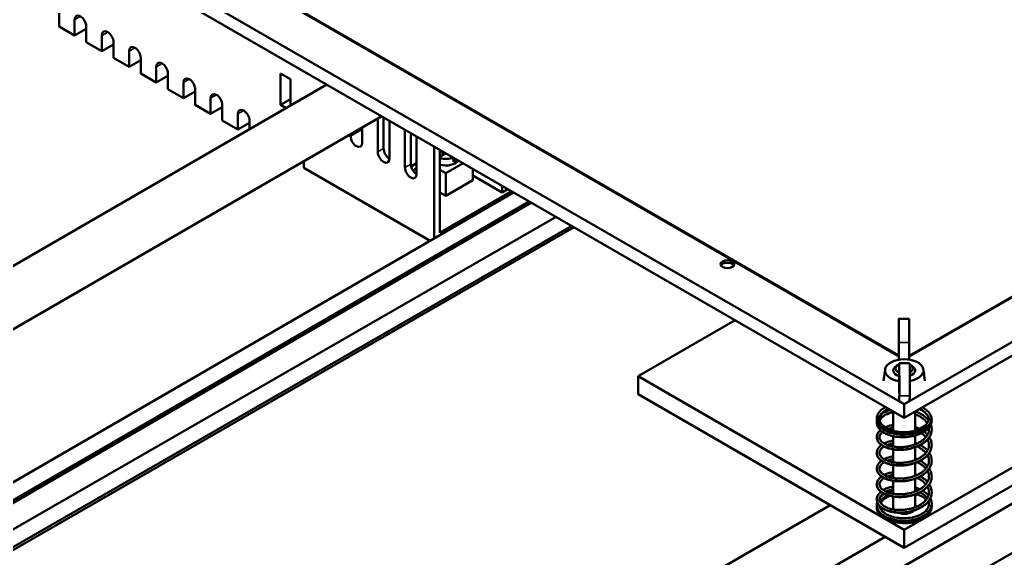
# Model space of a CAD drawing. Header units: millimetres. Extents: x -2015 to 3360, y -4745 to 2376.
# Drawn here: x 1555.1 to 1734.4, y 719.8 to 817.9 of the extents above; entities that cross this region are included whole.
import ezdxf

# ---------------------------------------------------------------- set-up
doc = ezdxf.new("R2010")
doc.units = ezdxf.units.MM
doc.header["$LTSCALE"] = 8
doc.layers.add('Visible (ISO)', color=7, linetype='Continuous', lineweight=50)
doc.layers.add('Visible Narrow (ISO)', color=7, linetype='Continuous', lineweight=35)

msp = doc.modelspace()

# ---------------------------------------------------------------- linework, layer by layer
at = {"layer": 'Visible (ISO)'}
for p, q in [((1491.88, 877.26), (1716.03, 747.85)), ((1506.02, 877.38), (1715.04, 756.71)), ((1506.02, 877.26), (1715.04, 756.58)), ((1491.88, 874.81), (1716.03, 745.4)), ((1716.96, 756.67), (1835.63, 825.18)), ((1716.96, 756.55), (1835.63, 825.06)), ((1562.24, 819.5), (1562.24, 816.64)), ((1565.07, 817.86), (1565.07, 815.01)), ((1562.24, 816.64), (1565.07, 815.01)), ((1565.07, 815.01), (1567.19, 816.23)), ((1567.19, 816.64), (1567.19, 813.78)), ((1716.03, 747.85), (1835.63, 816.89)), ((1570.02, 815.01), (1570.02, 812.15)), ((1716.03, 745.4), (1835.63, 814.44)), ((1567.19, 813.78), (1570.02, 812.15)), ((1570.02, 812.15), (1572.14, 813.37)), ((1572.14, 813.78), (1572.14, 810.92)), ((1572.14, 810.92), (1574.97, 809.29)), ((1574.97, 812.15), (1574.97, 809.29)), ((1577.09, 810.92), (1577.09, 808.07)), ((1574.97, 809.29), (1577.09, 810.51)), ((1579.92, 809.29), (1579.92, 806.43)), ((1577.09, 808.07), (1579.92, 806.43)), ((1579.92, 806.43), (1582.04, 807.66)), ((1582.04, 808.07), (1582.04, 805.21)), ((1604.32, 807.04), (1602.55, 808.07)), ((1602.55, 808.07), (1602.55, 802.35)), ((1343.34, 651.53), (1610.98, 806.05)), ((1584.87, 806.43), (1584.87, 803.57)), ((1604.32, 802.2), (1604.32, 807.04)), ((1582.04, 805.21), (1584.87, 803.57)), ((1584.87, 803.57), (1586.99, 804.8)), ((1586.99, 805.21), (1586.99, 802.35)), ((1589.82, 803.57), (1589.82, 800.72)), ((1586.99, 802.35), (1589.82, 800.72)), ((1589.82, 800.72), (1591.94, 801.94)), ((1591.94, 802.35), (1591.94, 799.49)), ((1604.32, 803.37), (1602.55, 802.35)), ((1602.55, 802.35), (1603.56, 801.77)), ((1348.39, 642.9), (1620.98, 800.28)), ((1594.77, 800.72), (1594.77, 797.86)), ((1621.29, 800.1), (1621.29, 794.43)), ((1591.94, 799.49), (1594.77, 797.86)), ((1594.77, 797.86), (1596.89, 799.08)), ((1596.89, 799.49), (1596.89, 797.92)), ((1617.4, 795.45), (1617.4, 798.21)), ((1620.23, 799.84), (1620.23, 793.82)), ((1622.35, 792.59), (1622.35, 799.48)), ((1615.28, 796.98), (1615.28, 796.67)), ((1625.18, 797.85), (1625.18, 790.96)), ((1626.24, 797.24), (1626.24, 791.57)), ((1627.3, 789.73), (1627.3, 796.63)), ((1630.48, 794.79), (1630.48, 778.05)), ((1631.54, 794.18), (1631.54, 779.08)), ((1631.92, 793.96), (1631.54, 793.74)), ((1631.54, 792.92), (1632.63, 793.55)), ((1631.98, 793.18), (1631.98, 793.92)), ((1716.03, 724.98), (1835.63, 794.03)), ((1606.79, 792.09), (1606.79, 790.92)), ((1627.3, 791.74), (1626.29, 791.15)), ((1632.6, 789.9), (1635.78, 791.73)), ((1634.04, 791.99), (1634.04, 792.73)), ((1606.79, 790.92), (1629.78, 777.64)), ((1631.54, 790.51), (1632.6, 789.9)), ((1632.6, 789.9), (1632.6, 785.82)), ((1637.55, 790.71), (1637.55, 788.67)), ((1637.55, 789.49), (1642.85, 786.43)), ((1716.03, 721.72), (1835.63, 790.76)), ((1632.6, 785.82), (1637.55, 788.67)), ((1642.85, 787.65), (1642.85, 786.43)), ((1383.53, 634.94), (1644.95, 786.43)), ((1631.54, 779.08), (1644.62, 786.63)), ((1631.54, 786.43), (1632.6, 785.82)), ((1642.85, 786.43), (1643.91, 787.04)), ((1395.49, 638.6), (1647.78, 784.8)), ((1395.91, 638.35), (1648.2, 784.56)), ((1652.69, 781.96), (1397.86, 635.39)), ((1655.52, 780.33), (1397.86, 632.13)), ((1655.95, 780.09), (1397.86, 631.64)), ((1683.02, 773.44), (1682.98, 773.42)), ((1684.7, 773.44), (1684.74, 773.42)), ((1488.7, 587.2), (1795.94, 764.58)), ((1685.27, 763.15), (1667.6, 752.95)), ((1716.93, 763.44), (1715.03, 763.43)), ((1481.63, 574.14), (1807.25, 762.13)), ((1715.03, 760), (1715.04, 755.96)), ((1715.06, 755.97), (1715.06, 759.11)), ((1716.96, 759.11), (1716.96, 755.97)), ((1715.12, 755.35), (1717.02, 755.36)), ((1712.54, 754.18), (1712.27, 752.1)), ((1714.92, 755.02), (1714.62, 754.84)), ((1715.1, 751.65), (1715.11, 754.45)), ((1717.14, 755.02), (1717.45, 754.84)), ((1719.52, 754.18), (1719.8, 752.1)), ((1667.6, 752.95), (1667.6, 749.68)), ((1667.6, 752.95), (1716.03, 724.98)), ((1667.6, 749.68), (1716.03, 721.72)), ((1715.14, 749.41), (1715.12, 748.5)), ((1717.02, 748.51), (1717.04, 749.41)), ((1714.03, 743.03), (1714.03, 746.55)), ((1716.03, 745.4), (1716.03, 747.85)), ((1718.03, 743.06), (1718.03, 746.55)), ((1720.52, 745.23), (1721.02, 745.22)), ((1714.03, 740.16), (1714.03, 742.04)), ((1718.03, 740.57), (1718.03, 742.17)), ((1714.03, 737.3), (1714.03, 739.65)), ((1718.03, 737.71), (1718.03, 740.03)), ((1718.03, 734.85), (1718.03, 737.17)), ((1714.03, 734.44), (1714.03, 736.79)), ((1714.03, 731.57), (1714.03, 733.93)), ((1718.03, 731.98), (1718.03, 734.31)), ((1714.03, 729.07), (1714.03, 731.07)), ((1718.03, 729.12), (1718.03, 731.45)), ((1718.34, 731.32), (1718.48, 731.46)), ((1452.29, 585.02), (1702.55, 729.5)), ((1716.03, 721.72), (1716.03, 724.98)), ((1460.42, 578.16), (1712.55, 723.73))]:
    msp.add_line(p, q, dxfattribs=at)
for centre, major_axis, ratio, start_param, end_param in [((1566.13, 817.25), (-0.75, 1.3), 0.57735, 3.926991, 7.068583), ((1571.08, 814.39), (-0.75, 1.3), 0.57735, 3.926991, 7.068583), ((1576.03, 811.54), (-0.75, 1.3), 0.57735, 3.926991, 7.068583), ((1580.98, 808.68), (-0.75, 1.3), 0.57735, 3.926991, 7.068583), ((1585.93, 805.82), (-0.75, 1.3), 0.57735, 3.926991, 7.068583), ((1590.88, 802.96), (-0.75, 1.3), 0.57735, 3.926991, 7.068583), ((1595.83, 800.1), (-0.75, 1.3), 0.57735, 3.926991, 7.068583), ((1616.34, 796.06), (0.75, -1.3), 0.57735, 3.926991, 7.068583), ((1621.29, 793.2), (0.75, -1.3), 0.57735, 3.926991, 7.068583), ((1622.35, 793.82), (0.75, -1.3), 0.57735, 3.926991, 5.497787), ((1632.6, 793.98), (2.5, 0), 0.57735, 4.27424, 5.292937), ((1626.24, 790.35), (0.75, -1.3), 0.57735, 3.926991, 7.068583), ((1627.3, 790.96), (0.75, -1.3), 0.57735, 3.926991, 5.497787), ((1632.6, 792.76), (2.5, 0), 0.57735, 4.27424, 5.905575), ((1632.6, 793.16), (2.5, 0), 0.57735, 5.327953, 5.695656), ((1683.86, 772.95), (-1.19, 0), 0.57735, 3.357425, 6.067353), ((1715.04, 760.43), (-0.01, 3), 0.005094, 4.254932, 7.999506), ((1716.94, 760.44), (-0.01, 3), 0.005094, 4.254932, 6.283185), ((1716.03, 754.03), (-3.5, 0), 0.57735, 4.718627, 7.585617), ((1716.03, 754.38), (-1.57, 0), 0.57735, 5.33997, 7.223515), ((1715.13, 752.35), (-0.01, 3), 0.005094, 3.335887, 7.080461), ((1716.03, 754.03), (3.5, 0), 0.57735, 5.005071, 7.86022), ((1717.03, 752.36), (0.01, -3), 0.005094, 0.194295, 3.141593), ((1716.03, 754.38), (1.57, 0), 0.57735, 5.404756, 7.171802), ((1716.03, 754.03), (-2, 0), 0.57735, 5.497787, 7.372168), ((1716.03, 754.03), (2, 0), 0.57735, 5.239525, 7.068583), ((1711.77, 745.62), (0.173, -0.18), 0.795718, 0.634179, 2.552714), ((1711.77, 745.62), (0.173, -0.18), 0.795718, 0.038478, 0.634179), ((1720.77, 745.23), (0.249, -0.023), 0.742034, 6.274232, 6.345388), ((1712.47, 742.9), (0.113, 0.223), 0.675353, 0.593399, 2.319547), ((1712.47, 742.9), (-0.113, -0.223), 0.675353, 5.46114, 6.236745), ((1717.57, 742.32), (-0.072, 0.24), 0.195713, 4.04847, 5.355451), ((1717.57, 742.32), (0.072, -0.24), 0.195713, 6.27164, 7.190062), ((1711.94, 731.73), (-0.156, 0.196), 0.766793, 6.179931, 6.301182), ((1718.44, 732.3), (0.103, 0.228), 0.342973, 0.020242, 2.293901), ((1718.44, 732.3), (-0.103, -0.228), 0.342973, 5.435493, 5.90021), ((1711.94, 731.73), (0.156, -0.196), 0.766793, 0.01948, 0.69916), ((1711.94, 731.73), (-0.156, 0.196), 0.766793, 3.840753, 4.020424), ((1718.44, 731.33), (0.103, 0.228), 0.342973, 1.013834, 1.746261), ((1713.63, 728.54), (0.055, 0.244), 0.477607, 0, 2.211599), ((1713.63, 728.54), (-0.055, -0.244), 0.477607, 5.353191, 6.283185), ((1716.03, 729.07), (-2, 0), 0.57735, 0, 0.324525), ((1716.03, 729.07), (-2, 0), 0.57735, 0.953442, 2.634634), ((1720.13, 728.29), (-0.19, 0.162), 0.632158, 3.703915, 6.234003), ((1720.13, 728.29), (0.19, -0.162), 0.632158, 6.238348, 6.845508), ((1713.63, 727.21), (0.055, 0.244), 0.477606, 6.239401, 6.23945)]:
    msp.add_ellipse(centre, major_axis=major_axis, ratio=ratio, start_param=start_param, end_param=end_param, dxfattribs=at)
msp.add_ellipse((1683.86, 773.36), major_axis=(-1.25, 0), ratio=0.57735, dxfattribs=at)
for points, knots in [([(1627.3, 790.84), (1627.27, 790.83), (1627.24, 790.81), (1627.06, 790.72), (1626.92, 790.62), (1626.75, 790.41), (1626.71, 790.37), (1626.68, 790.32)], [7.7370668, 7.7370668, 7.7370668, 7.7370668, 7.8180188, 7.8180188, 8.2105394, 8.2105394, 8.3129969, 8.3129969, 8.3129969, 8.3129969]), ([(1721.02, 745.2), (1721.02, 745.2), (1721.02, 745.19), (1721.02, 745.17), (1721.02, 745.16), (1721.01, 745.09), (1721, 745.05), (1720.96, 744.86), (1720.91, 744.72), (1720.72, 744.27), (1720.5, 743.98), (1719.93, 743.44), (1719.56, 743.2), (1718.73, 742.79), (1718.25, 742.63), (1717.25, 742.4), (1716.71, 742.33), (1715.65, 742.3), (1715.11, 742.33), (1714.09, 742.5), (1713.6, 742.63), (1712.73, 742.98), (1712.33, 743.2), (1711.69, 743.7), (1711.44, 743.99), (1711.1, 744.61), (1711.02, 744.94), (1711.05, 745.57), (1711.14, 745.88), (1711.47, 746.44), (1711.71, 746.71), (1712.2, 747.09), (1712.41, 747.23), (1712.64, 747.35)], [0, 0, 0, 0, 0.002099, 0.002099, 0.00948, 0.00948, 0.031628, 0.031628, 0.098222, 0.098222, 0.250292, 0.250292, 0.407154, 0.407154, 0.568232, 0.568232, 0.728537, 0.728537, 0.887849, 0.887849, 1.047063, 1.047063, 1.207135, 1.207135, 1.36834, 1.36834, 1.526427, 1.526427, 1.673627, 1.673627, 1.821885, 1.821885, 1.916762, 1.916762, 1.916762, 1.916762]), ([(1713.17, 747.05), (1712.95, 746.96), (1712.75, 746.85), (1712.28, 746.54), (1712.03, 746.32), (1711.69, 745.86), (1711.58, 745.62), (1711.54, 745.32), (1711.53, 745.26), (1711.53, 745), (1711.58, 744.81), (1711.79, 744.36), (1712.01, 744.09), (1712.47, 743.72), (1712.66, 743.6), (1712.86, 743.49)], [1.0520498, 1.0520498, 1.0520498, 1.0520498, 1.1352032, 1.1352032, 1.2769832, 1.2769832, 1.4190661, 1.4190661, 1.457601, 1.457601, 1.5738954, 1.5738954, 1.7342961, 1.7342961, 1.8226981, 1.8226981, 1.8226981, 1.8226981]), ([(1711.77, 745.96), (1711.99, 746.15), (1712.27, 746.32), (1712.87, 746.6), (1713.21, 746.72), (1713.58, 746.81)], [0.035591, 0.035591, 0.035591, 0.035591, 0.1631533, 0.1631533, 0.288728, 0.288728, 0.288728, 0.288728]), ([(1714.03, 746.4), (1713.86, 746.37), (1713.69, 746.33), (1713.13, 746.17), (1712.77, 746.02), (1712.26, 745.72), (1712.09, 745.58), (1711.94, 745.44)], [0.233465, 0.233465, 0.233465, 0.233465, 0.29249, 0.29249, 0.4368144, 0.4368144, 0.5408577, 0.5408577, 0.5408577, 0.5408577]), ([(1720.46, 744.92), (1720.36, 745.06), (1720.25, 745.18), (1719.97, 745.46), (1719.8, 745.61), (1719.42, 745.89), (1719.21, 746.02), (1718.78, 746.26), (1718.55, 746.37), (1718.23, 746.5), (1718.14, 746.54), (1718.06, 746.57)], [27.7085419, 27.7085419, 27.7085419, 27.7085419, 27.8352933, 27.8352933, 27.998614, 27.998614, 28.1632019, 28.1632019, 28.3280847, 28.3280847, 28.3837433, 28.3837433, 28.3837433, 28.3837433]), ([(1720.52, 745.19), (1720.51, 745.27), (1720.49, 745.36), (1720.37, 745.73), (1720.19, 746.01), (1719.68, 746.51), (1719.36, 746.73), (1718.93, 746.95), (1718.88, 746.98), (1718.82, 747)], [0.0659283, 0.0659283, 0.0659283, 0.0659283, 0.1137205, 0.1137205, 0.2743291, 0.2743291, 0.4209502, 0.4209502, 0.4435576, 0.4435576, 0.4435576, 0.4435576]), ([(1719.33, 747.3), (1719.67, 747.12), (1719.97, 746.91), (1720.52, 746.4), (1720.74, 746.08), (1720.95, 745.58), (1721, 745.4), (1721.02, 745.22)], [2.6465003, 2.6465003, 2.6465003, 2.6465003, 2.7805109, 2.7805109, 2.9415384, 2.9415384, 3.0259291, 3.0259291, 3.0259291, 3.0259291]), ([(1712.35, 742.69), (1711.98, 742.9), (1711.67, 743.15), (1711.23, 743.71), (1711.09, 744.02), (1711.02, 744.51), (1711.03, 744.68), (1711.07, 744.85)], [0.0001633, 0.0001633, 0.0001633, 0.0001633, 0.1651561, 0.1651561, 0.3261348, 0.3261348, 0.4144641, 0.4144641, 0.4144641, 0.4144641]), ([(1721.02, 745.22), (1721.01, 745.12), (1720.99, 745.02), (1720.9, 744.69), (1720.78, 744.45), (1720.35, 743.89), (1719.97, 743.58), (1719.04, 743.06), (1718.49, 742.86), (1717.29, 742.59), (1716.64, 742.52), (1715.36, 742.53), (1714.72, 742.61), (1713.54, 742.9), (1713.01, 743.12), (1712.11, 743.65), (1711.76, 743.96), (1711.28, 744.68), (1711.21, 745.03), (1711.23, 745.41), (1711.25, 745.5), (1711.27, 745.56), (1711.28, 745.57), (1711.28, 745.58), (1711.29, 745.58), (1711.29, 745.58), (1711.29, 745.58), (1711.29, 745.58), (1711.29, 745.58), (1711.29, 745.58), (1711.29, 745.58), (1711.3, 745.58), (1711.3, 745.58), (1711.3, 745.58), (1711.3, 745.58), (1711.3, 745.58), (1711.3, 745.58), (1711.3, 745.58), (1711.31, 745.57), (1711.31, 745.55), (1711.32, 745.53), (1711.34, 745.4), (1711.35, 745.26), (1711.53, 744.66), (1711.76, 744.35), (1712.28, 743.83), (1712.67, 743.57), (1713.6, 743.14), (1714.13, 742.98), (1715.27, 742.79), (1715.86, 742.76), (1717.04, 742.83), (1717.61, 742.93), (1718.65, 743.25), (1719.11, 743.47), (1719.87, 743.99), (1720.15, 744.29), (1720.42, 744.78), (1720.48, 744.95), (1720.51, 745.12)], [-2.695712, -2.695712, -2.695712, -2.695712, -2.658348, -2.658348, -2.566052, -2.566052, -2.423026, -2.423026, -2.280146, -2.280146, -2.13754, -2.13754, -1.99533, -1.99533, -1.853602, -1.853602, -1.712201, -1.712201, -1.557296, -1.557296, -1.480831, -1.480831, -1.467331, -1.467331, -1.463894, -1.463894, -1.462548, -1.462548, -1.46181, -1.46181, -1.461222, -1.461222, -1.460576, -1.460576, -1.459592, -1.459592, -1.457348, -1.457348, -1.451914, -1.451914, -1.432322, -1.432322, -1.373399, -1.373399, -1.241664, -1.241664, -1.063455, -1.063455, -0.885345, -0.885345, -0.707725, -0.707725, -0.530535, -0.530535, -0.353632, -0.353632, -0.176848, -0.176848, -0.086653, -0.086653, -0.086653, -0.086653]), ([(1721.02, 744.79), (1720.99, 744.47), (1720.87, 744.15), (1720.5, 743.57), (1720.23, 743.29), (1719.58, 742.8), (1719.17, 742.58), (1718.39, 742.27), (1718.02, 742.16), (1717.65, 742.08)], [0, 0, 0, 0, 0.149521, 0.149521, 0.3001972, 0.3001972, 0.4594779, 0.4594779, 0.5792349, 0.5792349, 0.5792349, 0.5792349]), ([(1720.2, 744.41), (1720.17, 744.46), (1720.14, 744.51), (1720.01, 744.7), (1719.89, 744.84), (1719.62, 745.11), (1719.47, 745.24), (1719.14, 745.48), (1718.96, 745.59), (1718.58, 745.8), (1718.38, 745.9), (1718.12, 746.01), (1718.08, 746.02), (1718.03, 746.04)], [27.630909, 27.630909, 27.630909, 27.630909, 27.6828585, 27.6828585, 27.8436511, 27.8436511, 28.0017758, 28.0017758, 28.1589214, 28.1589214, 28.3159473, 28.3159473, 28.3490339, 28.3490339, 28.3490339, 28.3490339]), ([(1711.71, 743.15), (1711.61, 743.07), (1711.52, 742.99), (1711.34, 742.77), (1711.25, 742.64), (1711.12, 742.37), (1711.07, 742.24), (1711.03, 741.97), (1711.03, 741.83), (1711.06, 741.57), (1711.1, 741.45), (1711.2, 741.19), (1711.28, 741.07), (1711.46, 740.82), (1711.58, 740.7), (1711.85, 740.47), (1712.01, 740.36), (1712.36, 740.16), (1712.55, 740.07), (1712.96, 739.91), (1713.18, 739.84), (1713.64, 739.72), (1713.88, 739.67), (1714.38, 739.6), (1714.63, 739.58), (1715.16, 739.56), (1715.42, 739.56), (1715.96, 739.58), (1716.22, 739.61), (1716.76, 739.69), (1717.02, 739.74), (1717.54, 739.87), (1717.8, 739.95), (1718.29, 740.13), (1718.53, 740.23), (1718.98, 740.45), (1719.2, 740.58), (1719.6, 740.84), (1719.79, 740.99), (1720.12, 741.29), (1720.28, 741.45), (1720.54, 741.79), (1720.65, 741.96), (1720.83, 742.32), (1720.9, 742.5), (1721, 742.86), (1721.03, 743.05), (1721.04, 743.41), (1721.02, 743.59), (1720.96, 743.91), (1720.92, 744.06), (1720.86, 744.2)], [23.59118, 23.59118, 23.59118, 23.59118, 23.704125, 23.704125, 23.863702, 23.863702, 24.012804, 24.012804, 24.152992, 24.152992, 24.292551, 24.292551, 24.439597, 24.439597, 24.596868, 24.596868, 24.76088, 24.76088, 24.927031, 24.927031, 25.093079, 25.093079, 25.258485, 25.258485, 25.423309, 25.423309, 25.587752, 25.587752, 25.75202, 25.75202, 25.916291, 25.916291, 26.080712, 26.080712, 26.245368, 26.245368, 26.410229, 26.410229, 26.575003, 26.575003, 26.738924, 26.738924, 26.900619, 26.900619, 27.058612, 27.058612, 27.212687, 27.212687, 27.364778, 27.364778, 27.487702, 27.487702, 27.487702, 27.487702]), ([(1712.11, 742.84), (1712.07, 742.81), (1712.03, 742.77), (1711.89, 742.65), (1711.81, 742.56), (1711.67, 742.36), (1711.62, 742.26), (1711.55, 742.06), (1711.53, 741.95), (1711.54, 741.73), (1711.57, 741.61), (1711.67, 741.38), (1711.74, 741.28), (1711.91, 741.07), (1712.02, 740.98), (1712.25, 740.8), (1712.39, 740.72), (1712.69, 740.56), (1712.85, 740.49), (1713.2, 740.35), (1713.39, 740.3), (1713.8, 740.2), (1714.01, 740.16), (1714.45, 740.1), (1714.68, 740.08), (1715.15, 740.06), (1715.39, 740.06), (1715.87, 740.08), (1716.12, 740.1), (1716.6, 740.17), (1716.84, 740.22), (1717.31, 740.33), (1717.54, 740.39), (1717.99, 740.55), (1718.2, 740.63), (1718.61, 740.82), (1718.8, 740.93), (1719.16, 741.15), (1719.33, 741.27), (1719.64, 741.52), (1719.77, 741.65), (1720.02, 741.92), (1720.12, 742.07), (1720.3, 742.36), (1720.37, 742.51), (1720.48, 742.82), (1720.51, 742.97), (1720.54, 743.29), (1720.53, 743.45), (1720.51, 743.62)], [23.554763, 23.554763, 23.554763, 23.554763, 23.608258, 23.608258, 23.764863, 23.764863, 23.928335, 23.928335, 24.110321, 24.110321, 24.308638, 24.308638, 24.483401, 24.483401, 24.64308, 24.64308, 24.798695, 24.798695, 24.95395, 24.95395, 25.109859, 25.109859, 25.266531, 25.266531, 25.423803, 25.423803, 25.581458, 25.581458, 25.739293, 25.739293, 25.897127, 25.897127, 26.05481, 26.05481, 26.212236, 26.212236, 26.369379, 26.369379, 26.526389, 26.526389, 26.683768, 26.683768, 26.842636, 26.842636, 27.004927, 27.004927, 27.172735, 27.172735, 27.344422, 27.344422, 27.344422, 27.344422]), ([(1717.65, 742.08), (1717.13, 741.96), (1716.58, 741.88), (1715.51, 741.85), (1714.97, 741.88), (1713.96, 742.04), (1713.48, 742.17), (1712.8, 742.44), (1712.57, 742.56), (1712.35, 742.69)], [0, 0, 0, 0, 0.1627201, 0.1627201, 0.3221322, 0.3221322, 0.4815829, 0.4815829, 0.5760475, 0.5760475, 0.5760475, 0.5760475]), ([(1714.03, 744.1), (1713.89, 744.08), (1713.75, 744.05), (1713.38, 743.97), (1713.16, 743.9), (1712.81, 743.78), (1712.68, 743.73), (1712.55, 743.67)], [22.9472858, 22.9472858, 22.9472858, 22.9472858, 23.0417474, 23.0417474, 23.2069597, 23.2069597, 23.313126, 23.313126, 23.313126, 23.313126]), ([(1714.03, 743.59), (1714.01, 743.59), (1713.98, 743.58), (1713.74, 743.54), (1713.54, 743.49), (1713.27, 743.41), (1713.19, 743.39), (1713.12, 743.36)], [22.9659114, 22.9659114, 22.9659114, 22.9659114, 22.9840755, 22.9840755, 23.1411214, 23.1411214, 23.2036029, 23.2036029, 23.2036029, 23.2036029]), ([(1718.85, 743.36), (1718.66, 743.46), (1718.47, 743.55), (1718.19, 743.66), (1718.11, 743.69), (1718.03, 743.71)], [21.9170719, 21.9170719, 21.9170719, 21.9170719, 22.0549206, 22.0549206, 22.1065545, 22.1065545, 22.1065545, 22.1065545]), ([(1718.2, 743.11), (1718.18, 743.12), (1718.17, 743.13), (1718.11, 743.15), (1718.07, 743.17), (1718.03, 743.18)], [22.0238353, 22.0238353, 22.0238353, 22.0238353, 22.03835626, 22.03835626, 22.06584872, 22.06584872, 22.06584872, 22.06584872]), ([(1719.97, 741.87), (1719.9, 741.96), (1719.82, 742.05), (1719.6, 742.26), (1719.45, 742.39), (1719.25, 742.54), (1719.21, 742.57), (1719.16, 742.59)], [21.4673828, 21.4673828, 21.4673828, 21.4673828, 21.566129, 21.566129, 21.7241955, 21.7241955, 21.7617619, 21.7617619, 21.7617619, 21.7617619]), ([(1720.26, 742.3), (1720.21, 742.36), (1720.16, 742.42), (1719.96, 742.61), (1719.81, 742.74), (1719.65, 742.86)], [21.5033031, 21.5033031, 21.5033031, 21.5033031, 21.5619744, 21.5619744, 21.7051486, 21.7051486, 21.7051486, 21.7051486]), ([(1711.9, 740.44), (1711.87, 740.42), (1711.84, 740.4), (1711.67, 740.27), (1711.54, 740.15), (1711.32, 739.89), (1711.24, 739.76), (1711.11, 739.49), (1711.07, 739.35), (1711.03, 739.08), (1711.03, 738.95), (1711.07, 738.69), (1711.1, 738.56), (1711.22, 738.31), (1711.29, 738.18), (1711.48, 737.94), (1711.6, 737.82), (1711.88, 737.59), (1712.04, 737.48), (1712.39, 737.28), (1712.58, 737.19), (1713, 737.03), (1713.22, 736.97), (1713.68, 736.85), (1713.92, 736.8), (1714.42, 736.74), (1714.68, 736.71), (1715.2, 736.69), (1715.47, 736.7), (1716, 736.73), (1716.27, 736.76), (1716.81, 736.84), (1717.07, 736.89), (1717.59, 737.02), (1717.84, 737.1), (1718.33, 737.28), (1718.57, 737.39), (1719.02, 737.61), (1719.24, 737.74), (1719.63, 738.01), (1719.82, 738.15), (1720.15, 738.46), (1720.3, 738.62), (1720.56, 738.96), (1720.67, 739.13), (1720.85, 739.49), (1720.92, 739.67), (1721.01, 740.03), (1721.03, 740.22), (1721.04, 740.58), (1721.02, 740.76), (1720.94, 741.12), (1720.89, 741.3), (1720.75, 741.61), (1720.67, 741.74), (1720.59, 741.87)], [17.235547, 17.235547, 17.235547, 17.235547, 17.265987, 17.265987, 17.430855, 17.430855, 17.589911, 17.589911, 17.738332, 17.738332, 17.878212, 17.878212, 18.018029, 18.018029, 18.165691, 18.165691, 18.323514, 18.323514, 18.487769, 18.487769, 18.653953, 18.653953, 18.819969, 18.819969, 18.985334, 18.985334, 19.150129, 19.150129, 19.314556, 19.314556, 19.478819, 19.478819, 19.643096, 19.643096, 19.807529, 19.807529, 19.972201, 19.972201, 20.137068, 20.137068, 20.301818, 20.301818, 20.465648, 20.465648, 20.627156, 20.627156, 20.784896, 20.784896, 20.938774, 20.938774, 21.090843, 21.090843, 21.244225, 21.244225, 21.365866, 21.365866, 21.365866, 21.365866]), ([(1712.37, 740.16), (1712.36, 740.15), (1712.35, 740.14), (1712.2, 740.05), (1712.09, 739.96), (1711.88, 739.78), (1711.8, 739.69), (1711.66, 739.49), (1711.61, 739.39), (1711.54, 739.18), (1711.53, 739.08), (1711.54, 738.85), (1711.57, 738.73), (1711.68, 738.51), (1711.75, 738.4), (1711.92, 738.2), (1712.03, 738.11), (1712.27, 737.93), (1712.4, 737.85), (1712.7, 737.69), (1712.87, 737.62), (1713.22, 737.49), (1713.42, 737.43), (1713.82, 737.33), (1714.03, 737.29), (1714.48, 737.23), (1714.71, 737.21), (1715.18, 737.19), (1715.42, 737.2), (1715.9, 737.22), (1716.14, 737.25), (1716.63, 737.31), (1716.87, 737.36), (1717.34, 737.47), (1717.57, 737.54), (1718.01, 737.69), (1718.22, 737.78), (1718.63, 737.97), (1718.82, 738.08), (1719.18, 738.3), (1719.35, 738.42), (1719.65, 738.67), (1719.79, 738.8), (1720.03, 739.08), (1720.13, 739.22), (1720.31, 739.51), (1720.38, 739.66), (1720.48, 739.97), (1720.51, 740.13), (1720.54, 740.45), (1720.53, 740.61), (1720.48, 740.94), (1720.43, 741.1), (1720.33, 741.32), (1720.3, 741.38), (1720.26, 741.45)], [17.162004, 17.162004, 17.162004, 17.162004, 17.1754, 17.1754, 17.330596, 17.330596, 17.487321, 17.487321, 17.651215, 17.651215, 17.834086, 17.834086, 18.032153, 18.032153, 18.206061, 18.206061, 18.36547, 18.36547, 18.521033, 18.521033, 18.676303, 18.676303, 18.83224, 18.83224, 18.988937, 18.988937, 19.146226, 19.146226, 19.303891, 19.303891, 19.461729, 19.461729, 19.61956, 19.61956, 19.777235, 19.777235, 19.934651, 19.934651, 20.091784, 20.091784, 20.248796, 20.248796, 20.406205, 20.406205, 20.565157, 20.565157, 20.727612, 20.727612, 20.895634, 20.895634, 21.068374, 21.068374, 21.239844, 21.239844, 21.30887, 21.30887, 21.30887, 21.30887]), ([(1714.03, 741.24), (1713.88, 741.21), (1713.72, 741.18), (1713.34, 741.1), (1713.12, 741.03), (1712.72, 740.89), (1712.54, 740.81), (1712.37, 740.73)], [16.6641004, 16.6641004, 16.6641004, 16.6641004, 16.7685886, 16.7685886, 16.9338387, 16.9338387, 17.0817053, 17.0817053, 17.0817053, 17.0817053]), ([(1718.39, 740.72), (1718.33, 740.74), (1718.28, 740.76), (1718.16, 740.81), (1718.1, 740.83), (1718.03, 740.85)], [15.74367874, 15.74367874, 15.74367874, 15.74367874, 15.78175578, 15.78175578, 15.82336932, 15.82336932, 15.82336932, 15.82336932]), ([(1711.9, 737.58), (1711.86, 737.56), (1711.82, 737.53), (1711.64, 737.39), (1711.52, 737.26), (1711.31, 737), (1711.22, 736.87), (1711.1, 736.6), (1711.06, 736.46), (1711.03, 736.2), (1711.03, 736.07), (1711.07, 735.81), (1711.11, 735.68), (1711.23, 735.42), (1711.31, 735.3), (1711.51, 735.05), (1711.63, 734.94), (1711.91, 734.71), (1712.07, 734.6), (1712.42, 734.41), (1712.62, 734.32), (1713.04, 734.16), (1713.26, 734.09), (1713.72, 733.98), (1713.97, 733.94), (1714.47, 733.87), (1714.73, 733.85), (1715.25, 733.83), (1715.52, 733.84), (1716.05, 733.87), (1716.32, 733.9), (1716.85, 733.99), (1717.12, 734.04), (1717.64, 734.18), (1717.89, 734.26), (1718.38, 734.44), (1718.61, 734.54), (1719.06, 734.77), (1719.27, 734.9), (1719.67, 735.17), (1719.85, 735.32), (1720.18, 735.63), (1720.33, 735.79), (1720.58, 736.13), (1720.69, 736.3), (1720.86, 736.66), (1720.93, 736.84), (1721.01, 737.21), (1721.03, 737.39), (1721.03, 737.75), (1721.01, 737.93), (1720.93, 738.29), (1720.87, 738.47), (1720.74, 738.77), (1720.67, 738.89), (1720.59, 739.01)], [10.952362, 10.952362, 10.952362, 10.952362, 10.992893, 10.992893, 11.157565, 11.157565, 11.316077, 11.316077, 11.463825, 11.463825, 11.603433, 11.603433, 11.743538, 11.743538, 11.891825, 11.891825, 12.050185, 12.050185, 12.214665, 12.214665, 12.380875, 12.380875, 12.546855, 12.546855, 12.712182, 12.712182, 12.876948, 12.876948, 13.041359, 13.041359, 13.205618, 13.205618, 13.369901, 13.369901, 13.534347, 13.534347, 13.699034, 13.699034, 13.863907, 13.863907, 14.02863, 14.02863, 14.192364, 14.192364, 14.353678, 14.353678, 14.511165, 14.511165, 14.664855, 14.664855, 14.816914, 14.816914, 14.970466, 14.970466, 15.08268, 15.08268, 15.08268, 15.08268]), ([(1714.03, 740.73), (1714, 740.72), (1713.97, 740.72), (1713.72, 740.67), (1713.52, 740.62), (1713.2, 740.53), (1713.08, 740.49), (1712.96, 740.44)], [16.6827261, 16.6827261, 16.6827261, 16.6827261, 16.7064817, 16.7064817, 16.8635067, 16.8635067, 16.9663574, 16.9663574, 16.9663574, 16.9663574]), ([(1719.97, 739.01), (1719.9, 739.1), (1719.81, 739.19), (1719.59, 739.41), (1719.43, 739.54), (1719.1, 739.78), (1718.92, 739.89), (1718.62, 740.06), (1718.5, 740.12), (1718.39, 740.17)], [15.1841975, 15.1841975, 15.1841975, 15.1841975, 15.2885939, 15.2885939, 15.4466044, 15.4466044, 15.6037211, 15.6037211, 15.6948051, 15.6948051, 15.6948051, 15.6948051]), ([(1720.26, 739.44), (1720.2, 739.51), (1720.14, 739.58), (1719.91, 739.8), (1719.73, 739.94), (1719.36, 740.21), (1719.16, 740.33), (1718.96, 740.44)], [15.2201176, 15.2201176, 15.2201176, 15.2201176, 15.2886652, 15.2886652, 15.452212, 15.452212, 15.606822, 15.606822, 15.606822, 15.606822]), ([(1712.37, 737.3), (1712.36, 737.29), (1712.34, 737.28), (1712.19, 737.18), (1712.07, 737.09), (1711.87, 736.91), (1711.79, 736.82), (1711.66, 736.62), (1711.61, 736.52), (1711.54, 736.31), (1711.53, 736.2), (1711.54, 735.98), (1711.57, 735.86), (1711.68, 735.64), (1711.76, 735.53), (1711.94, 735.33), (1712.04, 735.24), (1712.28, 735.06), (1712.42, 734.98), (1712.72, 734.82), (1712.89, 734.75), (1713.24, 734.62), (1713.44, 734.56), (1713.84, 734.47), (1714.06, 734.43), (1714.5, 734.37), (1714.73, 734.35), (1715.2, 734.33), (1715.44, 734.34), (1715.93, 734.36), (1716.17, 734.39), (1716.65, 734.46), (1716.89, 734.5), (1717.36, 734.62), (1717.59, 734.69), (1718.03, 734.84), (1718.25, 734.93), (1718.65, 735.12), (1718.84, 735.23), (1719.2, 735.45), (1719.37, 735.57), (1719.67, 735.82), (1719.8, 735.96), (1720.04, 736.23), (1720.14, 736.37), (1720.32, 736.67), (1720.38, 736.82), (1720.49, 737.13), (1720.52, 737.29), (1720.54, 737.61), (1720.53, 737.77), (1720.47, 738.09), (1720.42, 738.25), (1720.32, 738.47), (1720.29, 738.53), (1720.26, 738.59)], [10.878819, 10.878819, 10.878819, 10.878819, 10.897728, 10.897728, 11.052932, 11.052932, 11.209783, 11.209783, 11.374115, 11.374115, 11.557876, 11.557876, 11.755614, 11.755614, 11.928695, 11.928695, 12.087846, 12.087846, 12.243362, 12.243362, 12.398647, 12.398647, 12.554612, 12.554612, 12.711333, 12.711333, 12.868639, 12.868639, 13.026314, 13.026314, 13.184154, 13.184154, 13.341982, 13.341982, 13.49965, 13.49965, 13.657055, 13.657055, 13.81418, 13.81418, 13.971195, 13.971195, 14.128633, 14.128633, 14.287672, 14.287672, 14.450295, 14.450295, 14.61853, 14.61853, 14.791349, 14.791349, 14.962653, 14.962653, 15.025685, 15.025685, 15.025685, 15.025685]), ([(1714.03, 738.38), (1713.86, 738.35), (1713.7, 738.32), (1713.3, 738.22), (1713.08, 738.16), (1712.69, 738.02), (1712.53, 737.95), (1712.37, 737.87)], [10.3809149, 10.3809149, 10.3809149, 10.3809149, 10.4954318, 10.4954318, 10.6607202, 10.6607202, 10.79852, 10.79852, 10.79852, 10.79852]), ([(1714.03, 737.87), (1713.99, 737.86), (1713.95, 737.86), (1713.7, 737.81), (1713.5, 737.76), (1713.19, 737.66), (1713.07, 737.62), (1712.96, 737.58)], [10.3995409, 10.3995409, 10.3995409, 10.3995409, 10.4288828, 10.4288828, 10.5858865, 10.5858865, 10.6831717, 10.6831717, 10.6831717, 10.6831717]), ([(1718.39, 737.86), (1718.32, 737.89), (1718.25, 737.91), (1718.13, 737.96), (1718.08, 737.98), (1718.03, 737.99)], [9.4604936, 9.4604936, 9.4604936, 9.4604936, 9.50859031, 9.50859031, 9.54018414, 9.54018414, 9.54018414, 9.54018414]), ([(1719.97, 736.15), (1719.89, 736.25), (1719.8, 736.34), (1719.57, 736.57), (1719.42, 736.69), (1719.08, 736.93), (1718.9, 737.04), (1718.61, 737.2), (1718.5, 737.26), (1718.39, 737.31)], [8.9010122, 8.9010122, 8.9010122, 8.9010122, 9.0110511, 9.0110511, 9.1690077, 9.1690077, 9.3261114, 9.3261114, 9.4116197, 9.4116197, 9.4116197, 9.4116197]), ([(1720.26, 736.58), (1720.19, 736.66), (1720.12, 736.73), (1719.88, 736.96), (1719.7, 737.11), (1719.33, 737.37), (1719.15, 737.48), (1718.96, 737.58)], [8.9369322, 8.9369322, 8.9369322, 8.9369322, 9.0153655, 9.0153655, 9.1790171, 9.1790171, 9.3236366, 9.3236366, 9.3236366, 9.3236366]), ([(1711.9, 734.72), (1711.85, 734.69), (1711.81, 734.65), (1711.62, 734.5), (1711.49, 734.38), (1711.29, 734.12), (1711.21, 733.98), (1711.09, 733.71), (1711.06, 733.58), (1711.03, 733.31), (1711.03, 733.18), (1711.08, 732.92), (1711.12, 732.79), (1711.24, 732.54), (1711.32, 732.42), (1711.53, 732.17), (1711.65, 732.05), (1711.94, 731.83), (1712.1, 731.72), (1712.46, 731.53), (1712.66, 731.44), (1713.08, 731.29), (1713.3, 731.22), (1713.77, 731.11), (1714.01, 731.07), (1714.52, 731), (1714.77, 730.99), (1715.3, 730.97), (1715.57, 730.98), (1716.1, 731.02), (1716.37, 731.05), (1716.9, 731.14), (1717.17, 731.19), (1717.68, 731.33), (1717.94, 731.41), (1718.42, 731.6), (1718.66, 731.7), (1719.1, 731.94), (1719.31, 732.06), (1719.7, 732.34), (1719.88, 732.49), (1720.21, 732.8), (1720.35, 732.96), (1720.6, 733.3), (1720.71, 733.48), (1720.87, 733.83), (1720.94, 734.02), (1721.02, 734.38), (1721.04, 734.56), (1721.03, 734.93), (1721.01, 735.11), (1720.92, 735.46), (1720.86, 735.64), (1720.72, 735.93), (1720.66, 736.04), (1720.59, 736.15)], [4.669176, 4.669176, 4.669176, 4.669176, 4.719795, 4.719795, 4.884252, 4.884252, 5.042201, 5.042201, 5.189287, 5.189287, 5.328656, 5.328656, 5.469079, 5.469079, 5.617998, 5.617998, 5.776877, 5.776877, 5.941566, 5.941566, 6.107796, 6.107796, 6.273739, 6.273739, 6.439027, 6.439027, 6.603765, 6.603765, 6.768162, 6.768162, 6.932418, 6.932418, 7.096707, 7.096707, 7.261166, 7.261166, 7.425868, 7.425868, 7.590745, 7.590745, 7.755438, 7.755438, 7.919071, 7.919071, 8.080185, 8.080185, 8.237419, 8.237419, 8.390929, 8.390929, 8.542991, 8.542991, 8.696721, 8.696721, 8.799495, 8.799495, 8.799495, 8.799495]), ([(1712.37, 734.44), (1712.35, 734.42), (1712.33, 734.41), (1712.18, 734.31), (1712.06, 734.22), (1711.86, 734.04), (1711.78, 733.94), (1711.65, 733.75), (1711.6, 733.65), (1711.54, 733.44), (1711.53, 733.33), (1711.55, 733.11), (1711.58, 732.99), (1711.69, 732.77), (1711.76, 732.66), (1711.95, 732.46), (1712.05, 732.37), (1712.3, 732.19), (1712.43, 732.11), (1712.74, 731.95), (1712.9, 731.88), (1713.26, 731.75), (1713.46, 731.7), (1713.87, 731.6), (1714.08, 731.56), (1714.53, 731.51), (1714.76, 731.49), (1715.23, 731.47), (1715.47, 731.48), (1715.95, 731.5), (1716.2, 731.53), (1716.68, 731.6), (1716.92, 731.65), (1717.39, 731.76), (1717.62, 731.83), (1718.06, 731.99), (1718.27, 732.08), (1718.67, 732.27), (1718.86, 732.38), (1719.22, 732.6), (1719.38, 732.72), (1719.68, 732.98), (1719.82, 733.11), (1720.05, 733.39), (1720.15, 733.53), (1720.32, 733.82), (1720.39, 733.97), (1720.49, 734.28), (1720.52, 734.44), (1720.54, 734.76), (1720.53, 734.93), (1720.47, 735.25), (1720.42, 735.41), (1720.32, 735.62), (1720.29, 735.67), (1720.26, 735.73)], [4.595633, 4.595633, 4.595633, 4.595633, 4.620056, 4.620056, 4.775271, 4.775271, 4.932254, 4.932254, 5.097041, 5.097041, 5.281696, 5.281696, 5.479027, 5.479027, 5.651307, 5.651307, 5.810214, 5.810214, 5.965686, 5.965686, 6.120987, 6.120987, 6.276981, 6.276981, 6.433726, 6.433726, 6.591049, 6.591049, 6.748733, 6.748733, 6.906575, 6.906575, 7.0644, 7.0644, 7.22206, 7.22206, 7.379455, 7.379455, 7.536572, 7.536572, 7.693589, 7.693589, 7.85106, 7.85106, 8.010187, 8.010187, 8.172981, 8.172981, 8.341427, 8.341427, 8.514316, 8.514316, 8.68545, 8.68545, 8.7425, 8.7425, 8.7425, 8.7425]), ([(1714.03, 735.52), (1713.85, 735.49), (1713.67, 735.45), (1713.26, 735.35), (1713.04, 735.28), (1712.67, 735.15), (1712.52, 735.08), (1712.37, 735.01)], [4.0977295, 4.0977295, 4.0977295, 4.0977295, 4.222277, 4.222277, 4.3876042, 4.3876042, 4.5153348, 4.5153348, 4.5153348, 4.5153348]), ([(1714.03, 735.01), (1713.99, 735), (1713.94, 734.99), (1713.68, 734.94), (1713.48, 734.89), (1713.17, 734.8), (1713.07, 734.76), (1712.96, 734.72)], [4.1163557, 4.1163557, 4.1163557, 4.1163557, 4.1512843, 4.1512843, 4.3082665, 4.3082665, 4.3999859, 4.3999859, 4.3999859, 4.3999859]), ([(1718.39, 735), (1718.3, 735.03), (1718.22, 735.06), (1718.1, 735.11), (1718.07, 735.12), (1718.03, 735.13)], [3.17730849, 3.17730849, 3.17730849, 3.17730849, 3.2354241, 3.2354241, 3.25699895, 3.25699895, 3.25699895, 3.25699895]), ([(1719.97, 733.29), (1719.89, 733.39), (1719.79, 733.49), (1719.55, 733.72), (1719.4, 733.85), (1719.06, 734.08), (1718.88, 734.2), (1718.59, 734.35), (1718.49, 734.4), (1718.39, 734.45)], [2.617827, 2.617827, 2.617827, 2.617827, 2.7335064, 2.7335064, 2.891411, 2.891411, 3.0485027, 3.0485027, 3.1284343, 3.1284343, 3.1284343, 3.1284343]), ([(1720.26, 733.72), (1720.18, 733.81), (1720.1, 733.89), (1719.85, 734.13), (1719.67, 734.27), (1719.31, 734.52), (1719.14, 734.62), (1718.96, 734.72)], [2.6537467, 2.6537467, 2.6537467, 2.6537467, 2.7420748, 2.7420748, 2.9058258, 2.9058258, 3.0404511, 3.0404511, 3.0404511, 3.0404511]), ([(1713.57, 728.3), (1713.1, 728.41), (1712.66, 728.58), (1711.94, 728.99), (1711.64, 729.23), (1711.21, 729.77), (1711.08, 730.07), (1711.04, 730.43), (1711.03, 730.48), (1711.03, 730.69), (1711.06, 730.85), (1711.2, 731.27), (1711.36, 731.52), (1711.64, 731.81), (1711.71, 731.87), (1711.78, 731.92)], [0, 0, 0, 0, 0.1643773, 0.1643773, 0.3266776, 0.3266776, 0.4884743, 0.4884743, 0.5158717, 0.5158717, 0.59838, 0.59838, 0.7422293, 0.7422293, 0.7813123, 0.7813123, 0.7813123, 0.7813123]), ([(1712.22, 732.25), (1712.41, 732.37), (1712.63, 732.48), (1713.21, 732.72), (1713.61, 732.84), (1714.03, 732.93)], [0.0747592, 0.0747592, 0.0747592, 0.0747592, 0.1639542, 0.1639542, 0.3021022, 0.3021022, 0.3021022, 0.3021022]), ([(1714.03, 732.42), (1713.65, 732.33), (1713.28, 732.22), (1712.88, 732.04), (1712.8, 732), (1712.73, 731.96)], [0.4479981, 0.4479981, 0.4479981, 0.4479981, 0.5778721, 0.5778721, 0.6119927, 0.6119927, 0.6119927, 0.6119927]), ([(1713.02, 731.84), (1713.31, 731.97), (1713.62, 732.07), (1713.98, 732.17), (1714.01, 732.17), (1714.03, 732.18)], [0.9660014, 0.9660014, 0.9660014, 0.9660014, 1.0751482, 1.0751482, 1.0836628, 1.0836628, 1.0836628, 1.0836628]), ([(1713.57, 728.3), (1713.81, 728.24), (1714.06, 728.2), (1714.56, 728.14), (1714.82, 728.12), (1715.35, 728.11), (1715.62, 728.12), (1716.15, 728.16), (1716.42, 728.19), (1716.95, 728.28), (1717.21, 728.34), (1717.73, 728.48), (1717.98, 728.57), (1718.47, 728.76), (1718.7, 728.86), (1719.14, 729.1), (1719.35, 729.23), (1719.74, 729.5), (1719.92, 729.65), (1720.24, 729.97), (1720.38, 730.13), (1720.62, 730.47), (1720.73, 730.65), (1720.89, 731.01), (1720.95, 731.19), (1721.02, 731.55), (1721.04, 731.73), (1721.03, 732.1), (1721, 732.28), (1720.91, 732.64), (1720.85, 732.81), (1720.71, 733.09), (1720.65, 733.19), (1720.59, 733.29)], [0, 0, 0, 0, 0.16587, 0.16587, 0.330582, 0.330582, 0.494964, 0.494964, 0.659217, 0.659217, 0.823513, 0.823513, 0.987986, 0.987986, 1.152702, 1.152702, 1.317583, 1.317583, 1.482243, 1.482243, 1.645768, 1.645768, 1.806678, 1.806678, 1.963659, 1.963659, 2.116998, 2.116998, 2.269074, 2.269074, 2.42299, 2.42299, 2.51631, 2.51631, 2.51631, 2.51631]), ([(1713.69, 728.78), (1713.89, 728.74), (1714.11, 728.7), (1714.55, 728.64), (1714.78, 728.63), (1715.25, 728.61), (1715.49, 728.62), (1715.98, 728.65), (1716.22, 728.67), (1716.7, 728.75), (1716.94, 728.79), (1717.41, 728.91), (1717.64, 728.98), (1718.08, 729.14), (1718.29, 729.23), (1718.69, 729.42), (1718.88, 729.53), (1719.24, 729.76), (1719.4, 729.88), (1719.7, 730.13), (1719.83, 730.26), (1720.06, 730.54), (1720.16, 730.68), (1720.33, 730.98), (1720.4, 731.13), (1720.49, 731.44), (1720.52, 731.6), (1720.54, 731.92), (1720.53, 732.08), (1720.46, 732.41), (1720.41, 732.57), (1720.31, 732.77), (1720.29, 732.82), (1720.26, 732.86)], [0, 0, 0, 0, 0.156121, 0.156121, 0.31346, 0.31346, 0.471153, 0.471153, 0.628998, 0.628998, 0.786819, 0.786819, 0.944471, 0.944471, 1.101855, 1.101855, 1.258964, 1.258964, 1.415984, 1.415984, 1.573489, 1.573489, 1.732708, 1.732708, 1.895675, 1.895675, 2.064332, 2.064332, 2.237282, 2.237282, 2.408239, 2.408239, 2.459315, 2.459315, 2.459315, 2.459315]), ([(1718.03, 732.12), (1718.09, 732.11), (1718.14, 732.09), (1718.21, 732.07), (1718.22, 732.07), (1718.23, 732.07)], [1.49379174, 1.49379174, 1.49379174, 1.49379174, 1.5117117, 1.5117117, 1.51569814, 1.51569814, 1.51569814, 1.51569814]), ([(1720.2, 730.75), (1720.17, 730.81), (1720.13, 730.86), (1719.87, 731.17), (1719.58, 731.42), (1719.13, 731.7), (1719.01, 731.77), (1718.89, 731.83)], [0.4201239, 0.4201239, 0.4201239, 0.4201239, 0.4495055, 0.4495055, 0.5991456, 0.5991456, 0.6452464, 0.6452464, 0.6452464, 0.6452464]), ([(1719.39, 732.12), (1719.54, 732.04), (1719.67, 731.95), (1720.05, 731.68), (1720.26, 731.48), (1720.44, 731.27)], [0.1055754, 0.1055754, 0.1055754, 0.1055754, 0.1634173, 0.1634173, 0.2746346, 0.2746346, 0.2746346, 0.2746346]), ([(1713.57, 726.97), (1713.1, 727.12), (1712.66, 727.32), (1711.94, 727.79), (1711.64, 728.06), (1711.22, 728.65), (1711.08, 728.98), (1711.04, 729.38), (1711.03, 729.44), (1711.03, 729.69), (1711.06, 729.87), (1711.12, 730.05)], [0, 0, 0, 0, 0.163152, 0.163152, 0.3240141, 0.3240141, 0.4839127, 0.4839127, 0.5158441, 0.5158441, 0.6029423, 0.6029423, 0.6029423, 0.6029423]), ([(1712.09, 731.54), (1711.87, 731.35), (1711.71, 731.14), (1711.53, 730.73), (1711.51, 730.52), (1711.61, 730.08), (1711.76, 729.83), (1712.23, 729.4), (1712.53, 729.21), (1713.13, 728.95), (1713.4, 728.85), (1713.69, 728.78)], [0, 0, 0, 0, 0.1448348, 0.1448348, 0.2918327, 0.2918327, 0.4618398, 0.4618398, 0.6134064, 0.6134064, 0.7143089, 0.7143089, 0.7143089, 0.7143089]), ([(1711.59, 730.86), (1711.61, 730.89), (1711.64, 730.91), (1711.87, 731.16), (1712.13, 731.37), (1712.43, 731.55)], [0.7452554, 0.7452554, 0.7452554, 0.7452554, 0.7596002, 0.7596002, 0.8886308, 0.8886308, 0.8886308, 0.8886308]), ([(1713.04, 731.3), (1713.02, 731.3), (1713, 731.29), (1712.64, 731.1), (1712.34, 730.9), (1711.9, 730.48), (1711.75, 730.27), (1711.65, 730.06)], [2.509866, 2.509866, 2.509866, 2.509866, 2.5172161, 2.5172161, 2.6595635, 2.6595635, 2.7881471, 2.7881471, 2.7881471, 2.7881471]), ([(1711.76, 729.88), (1711.93, 730.17), (1712.19, 730.45), (1712.78, 730.88), (1713.09, 731.05), (1713.44, 731.19)], [-0.8759276, -0.8759276, -0.8759276, -0.8759276, -0.715718, -0.715718, -0.5884721, -0.5884721, -0.5884721, -0.5884721]), ([(1720.01, 730.49), (1719.85, 730.66), (1719.65, 730.83), (1719.1, 731.19), (1718.73, 731.37), (1718.3, 731.52), (1718.28, 731.53), (1718.26, 731.54)], [1.6956212, 1.6956212, 1.6956212, 1.6956212, 1.8028246, 1.8028246, 1.9449545, 1.9449545, 1.9519999, 1.9519999, 1.9519999, 1.9519999]), ([(1719.94, 728.46), (1720.18, 728.71), (1720.35, 728.97), (1720.54, 729.51), (1720.56, 729.78), (1720.49, 730.11), (1720.48, 730.18), (1720.46, 730.24)], [0.0001468, 0.0001468, 0.0001468, 0.0001468, 0.1453537, 0.1453537, 0.2919185, 0.2919185, 0.3263991, 0.3263991, 0.3263991, 0.3263991]), ([(1720.78, 730.77), (1720.91, 730.51), (1721, 730.23), (1721.03, 729.89), (1721.03, 729.83), (1721.03, 729.57), (1721.01, 729.38), (1720.86, 728.87), (1720.68, 728.55), (1720.4, 728.22), (1720.36, 728.17), (1720.32, 728.13)], [0.3585559, 0.3585559, 0.3585559, 0.3585559, 0.4841237, 0.4841237, 0.5130833, 0.5130833, 0.600303, 0.600303, 0.7507016, 0.7507016, 0.7762669, 0.7762669, 0.7762669, 0.7762669]), ([(1711.09, 728.65), (1711.05, 728.8), (1711.03, 728.95), (1711.03, 729.17), (1711.04, 729.23), (1711.05, 729.3)], [0, 0, 0, 0, 0.0725242, 0.0725242, 0.1053892, 0.1053892, 0.1053892, 0.1053892]), ([(1711.09, 728.65), (1711.11, 728.57), (1711.14, 728.5), (1711.31, 728.06), (1711.58, 727.71), (1712.34, 727.1), (1712.81, 726.85), (1713.91, 726.45), (1714.52, 726.31), (1715.8, 726.19), (1716.46, 726.2), (1717.37, 726.33), (1717.65, 726.38), (1717.92, 726.45)], [-2.9473004, -2.9473004, -2.9473004, -2.9473004, -2.9240291, -2.9240291, -2.8105318, -2.8105318, -2.6970771, -2.6970771, -2.5836314, -2.5836314, -2.4699073, -2.4699073, -2.418757, -2.418757, -2.418757, -2.418757]), ([(1711.54, 729.36), (1711.55, 729.33), (1711.55, 729.3), (1711.61, 729), (1711.75, 728.73), (1712.19, 728.24), (1712.48, 728.01), (1713.09, 727.68), (1713.38, 727.55), (1713.69, 727.45)], [2.9277813, 2.9277813, 2.9277813, 2.9277813, 2.9473598, 2.9473598, 3.1085661, 3.1085661, 3.258987, 3.258987, 3.3682441, 3.3682441, 3.3682441, 3.3682441]), ([(1713.69, 727.45), (1714.1, 727.32), (1714.56, 727.22), (1715.5, 727.11), (1715.99, 727.1), (1716.94, 727.17), (1717.41, 727.24), (1718.29, 727.48), (1718.7, 727.63), (1719.41, 728.01), (1719.71, 728.23), (1719.95, 728.46)], [0, 0, 0, 0, 0.1450566, 0.1450566, 0.2880779, 0.2880779, 0.4318178, 0.4318178, 0.5752614, 0.5752614, 0.7187067, 0.7187067, 0.7187067, 0.7187067]), ([(1721.02, 729.53), (1721.03, 729.45), (1721.03, 729.38), (1721.03, 728.98), (1720.95, 728.66), (1720.64, 728.06), (1720.41, 727.78), (1719.81, 727.26), (1719.43, 727.02), (1718.67, 726.68), (1718.3, 726.55), (1717.92, 726.45)], [2.0275623, 2.0275623, 2.0275623, 2.0275623, 2.0629005, 2.0629005, 2.2121349, 2.2121349, 2.3610831, 2.3610831, 2.5190547, 2.5190547, 2.6441542, 2.6441542, 2.6441542, 2.6441542]), ([(1720.32, 728.12), (1720.03, 727.84), (1719.67, 727.58), (1718.84, 727.15), (1718.37, 726.98), (1717.38, 726.73), (1716.84, 726.65), (1715.78, 726.6), (1715.24, 726.63), (1714.32, 726.76), (1713.93, 726.85), (1713.57, 726.97)], [0, 0, 0, 0, 0.1625035, 0.1625035, 0.3232492, 0.3232492, 0.4836675, 0.4836675, 0.6430298, 0.6430298, 0.7677515, 0.7677515, 0.7677515, 0.7677515])]:
    msp.add_open_spline(points, degree=3, knots=knots, dxfattribs=at)
msp.add_rational_spline([(1715.11, 749.81), (1715.11, 750.76), (1715.1, 751.65)], [1.0011641669, 1.00133321642, 1.0004735734], degree=2, dxfattribs=at)
for points in [[(1711.95, 745.44), (1711.76, 745.25), (1711.64, 745.05), (1711.58, 744.85)], [(1720.51, 745.12), (1720.52, 745.16), (1720.52, 745.2), (1720.52, 745.23)], [(1721.02, 745.19), (1721.04, 745.06), (1721.04, 744.93), (1721.02, 744.79)], [(1711.78, 731.92), (1711.78, 731.93), (1711.79, 731.93), (1711.8, 731.94)], [(1718.03, 732.71), (1718.21, 732.65), (1718.37, 732.59), (1718.54, 732.53)], [(1718.29, 732.09), (1718.2, 732.12), (1718.12, 732.15), (1718.03, 732.18)], [(1718.54, 732.53), (1718.65, 732.48), (1718.76, 732.44), (1718.87, 732.39)], [(1718.89, 731.83), (1718.9, 731.82), (1718.9, 731.82), (1718.9, 731.82)], [(1712.23, 731.65), (1712.19, 731.61), (1712.14, 731.58), (1712.1, 731.54)], [(1714.03, 731.66), (1713.97, 731.65), (1713.9, 731.63), (1713.84, 731.61)], [(1718.03, 731.41), (1718.14, 731.39), (1718.24, 731.35), (1718.34, 731.32)], [(1720.52, 729.53), (1720.49, 729.71), (1720.42, 729.89), (1720.32, 730.07)], [(1711.55, 729.3), (1711.55, 729.32), (1711.56, 729.33), (1711.56, 729.35)]]:
    msp.add_open_spline(points, degree=3, dxfattribs=at)
at = {"layer": 'Visible Narrow (ISO)'}
for p, q in [((1566.13, 818.48), (1565.07, 817.86)), ((1571.08, 815.62), (1570.02, 815.01)), ((1576.03, 812.76), (1574.97, 812.15)), ((1580.98, 809.9), (1579.92, 809.29)), ((1585.93, 807.04), (1584.87, 806.43)), ((1590.88, 804.19), (1589.82, 803.57)), ((1595.83, 801.33), (1594.77, 800.72)), ((1617.4, 797.9), (1615.28, 796.67)), ((1621.29, 794.43), (1620.23, 793.82)), ((1626.24, 791.57), (1625.18, 790.96)), ((1715.06, 759.11), (1716.96, 759.11)), ((1715.14, 749.41), (1717.04, 749.41))]:
    msp.add_line(p, q, dxfattribs=at)
for centre, major_axis, ratio, start_param, end_param in [((1720.77, 744.82), (0.249, -0.023), 0.742034, 0.075986, 0.722135), ((1720.77, 744.82), (0.249, -0.023), 0.742034, 6.27422, 6.359171), ((1713.63, 727.21), (0.055, 0.244), 0.477607, 6.239465, 8.494784), ((1713.63, 727.21), (-0.055, -0.244), 0.477607, 5.353191, 6.242137)]:
    msp.add_ellipse(centre, major_axis=major_axis, ratio=ratio, start_param=start_param, end_param=end_param, dxfattribs=at)
for points, knots in [([(1713.08, 747.1), (1712.61, 746.87), (1712.22, 746.58), (1711.95, 746.26), (1711.68, 745.93), (1711.54, 745.56), (1711.54, 745.2)], [2.349219, 2.349219, 2.349219, 2.349219, 2.7704456, 2.7704456, 2.7704456, 3.203959, 3.203959, 3.203959, 3.203959]), ([(1714.04, 746.5), (1713.5, 746.4), (1713.02, 746.23), (1712.63, 746.02), (1712.38, 745.88), (1712.16, 745.72), (1711.99, 745.55)], [0.5229204, 0.5229204, 0.5229204, 0.5229204, 0.9210632, 0.9210632, 0.9210632, 1.1780972, 1.1780972, 1.1780972, 1.1780972]), ([(1720.52, 745.2), (1720.42, 745.89), (1719.85, 746.57), (1718.95, 747.03), (1718.94, 747.03), (1718.92, 747.04), (1718.9, 747.05)], [0.1392434, 0.1392434, 0.1392434, 0.1392434, 0.9271893, 0.9271893, 0.9271893, 0.942243, 0.942243, 0.942243, 0.942243]), ([(1711.04, 741.87), (1711.04, 741.69), (1711.08, 741.5), (1711.16, 741.32), (1711.5, 740.62), (1712.53, 740.02), (1713.88, 739.78), (1715.24, 739.54), (1716.9, 739.69), (1718.26, 740.21), (1719.6, 740.74), (1720.61, 741.62), (1720.92, 742.6), (1721, 742.83), (1721.03, 743.07), (1721.03, 743.3)], [24.092429, 24.092429, 24.092429, 24.092429, 24.321086, 24.321086, 24.321086, 25.217265, 25.217265, 25.217265, 26.124234, 26.124234, 26.124234, 27.023203, 27.023203, 27.023203, 27.234022, 27.234022, 27.234022, 27.234022]), ([(1711.04, 739.01), (1711.04, 738.84), (1711.07, 738.67), (1711.15, 738.5), (1711.47, 737.79), (1712.48, 737.18), (1713.82, 736.93), (1715.17, 736.68), (1716.81, 736.81), (1718.16, 737.32), (1719.52, 737.82), (1720.55, 738.69), (1720.9, 739.67), (1720.99, 739.92), (1721.03, 740.18), (1721.03, 740.44)], [17.809244, 17.809244, 17.809244, 17.809244, 18.022912, 18.022912, 18.022912, 18.922346, 18.922346, 18.922346, 19.820139, 19.820139, 19.820139, 20.716443, 20.716443, 20.716443, 20.950837, 20.950837, 20.950837, 20.950837]), ([(1711.04, 736.15), (1711.04, 735.99), (1711.07, 735.84), (1711.13, 735.68), (1711.42, 734.97), (1712.4, 734.35), (1713.72, 734.09), (1715.04, 733.83), (1716.68, 733.93), (1718.05, 734.41), (1719.41, 734.9), (1720.48, 735.75), (1720.86, 736.72), (1720.98, 737), (1721.03, 737.29), (1721.03, 737.58)], [11.526059, 11.526059, 11.526059, 11.526059, 11.720538, 11.720538, 11.720538, 12.616209, 12.616209, 12.616209, 13.511226, 13.511226, 13.511226, 14.405626, 14.405626, 14.405626, 14.667651, 14.667651, 14.667651, 14.667651]), ([(1711.04, 733.29), (1711.04, 733.14), (1711.06, 732.99), (1711.12, 732.84), (1711.4, 732.13), (1712.38, 731.5), (1713.71, 731.23), (1715.04, 730.96), (1716.69, 731.07), (1718.06, 731.56), (1719.43, 732.05), (1720.5, 732.91), (1720.87, 733.88), (1720.98, 734.16), (1721.03, 734.44), (1721.03, 734.72)], [5.242873, 5.242873, 5.242873, 5.242873, 5.429379, 5.429379, 5.429379, 6.330683, 6.330683, 6.330683, 7.231066, 7.231066, 7.231066, 8.130569, 8.130569, 8.130569, 8.384466, 8.384466, 8.384466, 8.384466]), ([(1713.5, 728.41), (1714.81, 728.11), (1716.47, 728.17), (1717.87, 728.63), (1719.28, 729.09), (1720.4, 729.94), (1720.83, 730.91), (1720.96, 731.22), (1721.03, 731.54), (1721.03, 731.86)], [0, 0, 0, 0, 0.907667, 0.907667, 0.907667, 1.814171, 1.814171, 1.814171, 2.101281, 2.101281, 2.101281, 2.101281]), ([(1713.5, 728.41), (1712.21, 728.75), (1711.29, 729.43), (1711.08, 730.19), (1711.05, 730.3), (1711.03, 730.42), (1711.03, 730.53)], [0, 0, 0, 0, 0.903278, 0.903278, 0.903278, 1.040312, 1.040312, 1.040312, 1.040312]), ([(1713.5, 727.09), (1712.22, 727.5), (1711.3, 728.27), (1711.09, 729.1), (1711.05, 729.23), (1711.03, 729.37), (1711.04, 729.51)], [0, 0, 0, 0, 0.894665, 0.894665, 0.894665, 1.040312, 1.040312, 1.040312, 1.040312]), ([(1721.03, 729.3), (1721.03, 728.99), (1720.95, 728.68), (1720.79, 728.39), (1720.32, 727.54), (1719.17, 726.83), (1717.75, 726.51), (1716.35, 726.2), (1714.71, 726.27), (1713.43, 726.7), (1712.15, 727.13), (1711.25, 727.91), (1711.07, 728.75), (1711.05, 728.87), (1711.03, 728.98), (1711.03, 729.1)], [4.181904, 4.181904, 4.181904, 4.181904, 4.497064, 4.497064, 4.497064, 5.401946, 5.401946, 5.401946, 6.299424, 6.299424, 6.299424, 7.201659, 7.201659, 7.201659, 7.323497, 7.323497, 7.323497, 7.323497]), ([(1720.35, 728.22), (1719.58, 727.45), (1718.21, 726.9), (1716.72, 726.76), (1715.61, 726.66), (1714.46, 726.78), (1713.5, 727.09)], [0, 0, 0, 0, 0.903278, 0.903278, 0.903278, 1.570796, 1.570796, 1.570796, 1.570796])]:
    msp.add_open_spline(points, degree=3, knots=knots, dxfattribs=at)
for points in [[(1711.99, 745.55), (1711.78, 745.34), (1711.65, 745.1), (1711.59, 744.86)], [(1721.03, 729.77), (1721.03, 729.23), (1720.79, 728.69), (1720.35, 728.22)]]:
    msp.add_open_spline(points, degree=3, dxfattribs=at)

doc.saveas('drawing.dxf')
